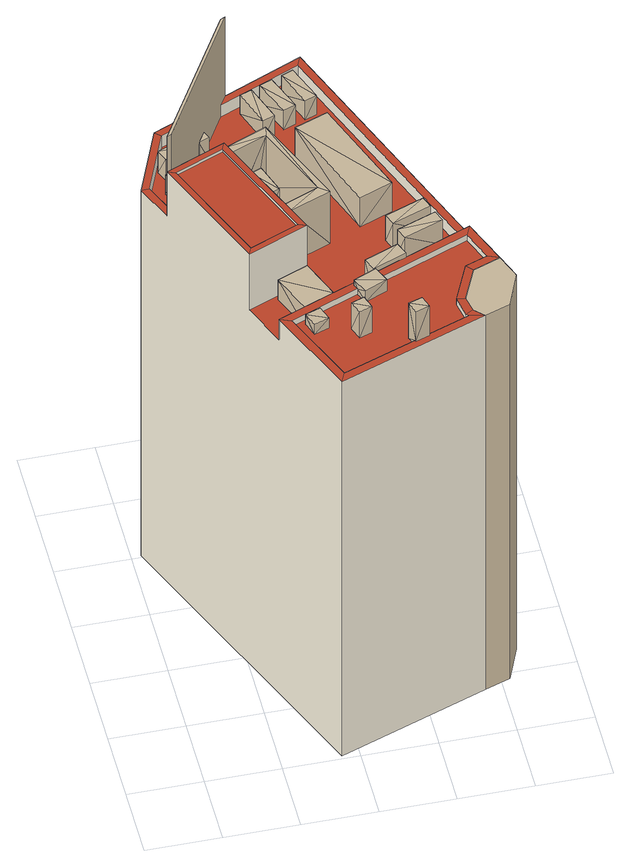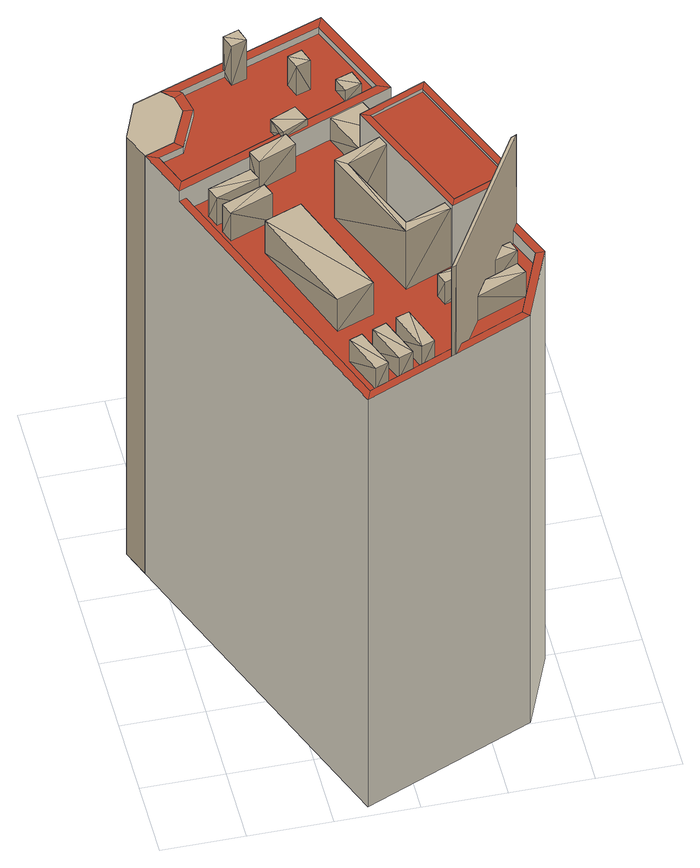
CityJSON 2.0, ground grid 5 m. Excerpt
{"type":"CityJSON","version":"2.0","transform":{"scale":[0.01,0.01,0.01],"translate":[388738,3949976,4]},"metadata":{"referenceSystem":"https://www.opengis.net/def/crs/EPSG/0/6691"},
"CityObjects":{
"building1":{"type":"Building","attributes":{"13+区市町村コード+大字・町コード+町・丁目コード":"13102028003","class":"3002","measuredHeight":34.7,"storeysAboveGround":10,"storeysBelowGround":0,"usage":"401","地区計画":"日本橋・東京駅前地区","大字・町コード":"28","延べ面積換算係数":"1","町・丁目コード":"3"},"address":[{"country":"日本","locality":"東京都中央区日本橋本石町三丁目"}],"children":["building1-1","building1-2","building1-3"],"geometry":[{"type":"Solid","lod":"2","boundaries":[[[[0,1,2,3,4,5,6,7,8]],[[9,10,11,12]],[[9,12,13,14]],[[15,16,11,10]],[[17,18,16,15]],[[19,20,21,22,23,24,25,26]],[[27,28,18,17]],[[27,29,30,28]],[[13,31,32,14]],[[31,30,29,32]],[[33,34,35,36]],[[34,37,38,35]],[[39,40,41,42]],[[43,33,36,44]],[[45,46,47,48,49,50,51,52,53]],[[37,43,44,38]],[[54,55,56,57]],[[58,59,60,61]],[[54,62,63,55]],[[63,62,58,61]],[[22,21,11,16]],[[24,23,18,28]],[[25,24,28,30]],[[40,39,37,34]],[[42,41,33,43]],[[0,15,10,1]],[[23,22,16,18]],[[8,17,15,0]],[[7,27,17,8]],[[6,29,27,7]],[[26,25,30,31]],[[60,32,29,6,5,61]],[[49,48,59,58]],[[1,10,9,2]],[[21,20,12,11]],[[20,19,13,12]],[[19,26,31,13]],[[47,14,32,60,59,48]],[[56,55,3,2,9,14,47,46,35,38]],[[45,36,35,46]],[[41,40,34,33]],[[53,44,36,45]],[[39,42,43,37]],[[44,53,52,57,56,38]],[[52,51,54,57]],[[51,50,62,54]],[[3,55,63,4]],[[50,49,58,62]],[[4,63,61,5]]]],"semantics":{"surfaces":[{"type":"GroundSurface"},{"type":"RoofSurface"},{"type":"WallSurface"}],"values":[[0,1,1,1,1,1,1,1,1,1,1,1,1,1,1,1,1,1,1,1,2,2,2,2,2,2,2,2,2,2,2,2,2,2,2,2,2,2,2,2,2,2,2,2,2,2,2,2,2]]}}]},
"building1-1":{"type":"BuildingInstallation","attributes":{"relationToConstruction":"outside"},"parents":["building1"],"geometry":[{"type":"MultiSurface","lod":"2","boundaries":[[[64,65,66]],[[67,64,66]],[[64,67,68]],[[69,70,71]],[[66,72,67]],[[69,73,70]],[[69,74,73]],[[75,76,77]],[[75,78,76]],[[68,72,79]],[[68,67,72]],[[80,81,82]],[[80,83,81]],[[84,85,86]],[[84,87,85]],[[88,89,90]],[[88,91,89]],[[92,93,94]],[[92,95,93]],[[96,92,94]],[[96,97,92]],[[97,95,92]],[[97,98,95]],[[99,95,98]],[[99,93,95]],[[99,97,96]],[[99,98,97]],[[88,100,101]],[[88,90,100]],[[102,103,104]],[[102,105,103]],[[106,89,91]],[[106,107,89]],[[106,91,101]],[[106,101,108]],[[91,88,101]],[[108,100,109]],[[108,101,100]],[[104,110,111]],[[104,103,110]],[[103,112,110]],[[103,105,112]],[[70,113,71]],[[70,73,113]],[[108,107,106]],[[108,109,107]],[[104,114,102]],[[104,111,114]],[[69,113,74]],[[69,71,113]],[[115,116,117]],[[118,115,117]],[[112,111,110]],[[112,114,111]],[[115,119,116]],[[115,120,119]],[[117,65,121]],[[117,121,118]],[[68,122,67]],[[121,123,118]],[[67,122,123]],[[66,67,123]],[[121,66,123]],[[124,125,126]],[[124,127,125]],[[66,128,72]],[[66,121,128]],[[126,129,130]],[[126,125,129]],[[131,132,133]],[[131,134,132]],[[135,136,137]],[[135,138,136]],[[139,72,128]],[[139,79,72]],[[140,132,141]],[[140,133,132]],[[120,115,123]],[[120,142,143]],[[142,136,143]],[[115,118,123]],[[142,137,136]],[[120,123,142]],[[144,145,146]],[[144,147,145]],[[148,125,127]],[[148,129,125]],[[149,141,132]],[[134,149,132]],[[147,150,145]],[[147,151,150]],[[131,149,134]],[[131,152,149]],[[146,150,153]],[[146,145,150]],[[152,141,149]],[[152,140,141]],[[154,127,124]],[[154,148,127]],[[155,137,142]],[[155,135,137]],[[146,156,144]],[[146,153,156]],[[122,142,123]],[[122,155,142]],[[151,153,150]],[[151,156,153]],[[154,129,148]],[[154,130,129]],[[157,136,138]],[[157,143,136]],[[157,120,143]],[[157,119,120]],[[82,158,80]],[[82,159,158]],[[82,160,159]],[[82,81,160]],[[161,162,163]],[[161,164,162]],[[165,159,160]],[[165,158,159]],[[83,160,81]],[[83,165,160]],[[166,162,164]],[[166,167,162]],[[168,166,164]],[[161,168,164]],[[163,168,161]],[[163,169,168]],[[170,171,172]],[[170,173,171]],[[174,173,175]],[[174,171,173]],[[169,166,168]],[[169,167,166]],[[176,177,178]],[[179,178,180]],[[180,178,181]],[[178,177,181]],[[182,183,184]],[[182,185,183]],[[186,172,171]],[[174,186,171]],[[182,187,188]],[[182,184,187]],[[189,180,190]],[[189,179,180]],[[191,172,186]],[[191,170,172]],[[175,186,174]],[[175,191,186]],[[192,176,178]],[[192,193,176]],[[180,181,194]],[[190,180,194]],[[195,196,197]],[[195,198,196]],[[177,194,181]],[[177,199,194]],[[182,200,185]],[[182,188,200]],[[193,192,199]],[[199,192,194]],[[194,192,190]],[[192,189,190]],[[201,195,202]],[[201,198,195]],[[197,202,195]],[[197,203,202]],[[197,204,203]],[[197,196,204]],[[205,206,207]],[[207,206,208]],[[208,206,209]],[[206,210,209]],[[211,185,200]],[[211,183,185]],[[212,208,213]],[[212,207,208]],[[187,200,188]],[[187,211,200]],[[214,208,209]],[[214,213,208]],[[215,205,216]],[[215,206,205]],[[214,210,217]],[[214,209,210]],[[218,85,219]],[[218,86,85]],[[203,201,202]],[[203,204,201]],[[217,215,214]],[[214,215,213]],[[213,215,212]],[[215,216,212]],[[76,220,77]],[[76,221,220]],[[222,218,219]],[[222,223,218]],[[222,219,85]],[[87,222,85]],[[224,77,220]],[[224,75,77]],[[225,220,221]],[[225,224,220]],[[84,222,87]],[[84,223,222]],[[225,75,224]],[[225,78,75]],[[139,121,65]],[[139,128,121]],[[73,74,113]],[[96,93,99]],[[96,94,93]],[[90,89,100]],[[89,107,100]],[[107,109,100]],[[102,112,105]],[[102,114,112]],[[206,217,210]],[[206,215,217]],[[207,216,205]],[[207,212,216]],[[162,167,169]],[[163,162,169]],[[133,140,152]],[[131,133,152]],[[177,193,199]],[[177,176,193]],[[189,178,179]],[[189,192,178]],[[154,124,126]],[[130,154,126]],[[196,198,201]],[[204,196,201]],[[225,76,78]],[[225,221,76]],[[65,64,139]],[[139,64,79]],[[64,68,79]],[[138,135,155]],[[138,155,157]],[[117,116,65]],[[155,119,157]],[[65,116,119]],[[64,65,119]],[[68,64,119]],[[122,68,119]],[[155,122,119]],[[144,151,147]],[[144,156,151]],[[80,165,83]],[[80,158,165]],[[173,170,191]],[[175,173,191]],[[211,184,183]],[[211,187,184]],[[86,218,223]],[[84,86,223]]]}]},
"building1-2":{"type":"BuildingInstallation","attributes":{"relationToConstruction":"outside"},"parents":["building1"],"geometry":[{"type":"MultiSurface","lod":"2","boundaries":[[[226,227,1,0,8,7,6]],[[17,8,0,15]],[[27,7,8,17]],[[15,0,1,10]],[[10,1,227,228]],[[229,29,27,17,15,10,228]],[[29,6,7,27]],[[228,227,226,229]],[[229,226,6,29]]]}]},
"building1-3":{"type":"BuildingInstallation","attributes":{"relationToConstruction":"outside"},"parents":["building1"],"geometry":[{"type":"MultiSurface","lod":"2","boundaries":[[[230,231,232,56]],[[233,234,235,236]],[[237,238,239]],[[240,238,237]],[[238,240,241]],[[56,232,242,243]],[[234,233,231,230]],[[239,235,234,230,56,243,244,237]],[[243,242,245,244]],[[236,238,241,245,242,232,231,233]],[[236,235,239,238]],[[244,240,237]],[[240,244,245,241]]]}]}
},
"vertices":[
[1821,454,66],[1886,389,66],[883,25,66],[63,2016,66],[254,2488,66],[1289,2928,66],[2086,862,66],[1903,795,66],[1799,564,66],[883,25,3379],[1886,389,3379],[1783,412,3379],[915,97,3379],[701,615,3379],[626,647,3379],[1821,454,3379],[1769,426,3379],[1799,564,3379],[1740,571,3379],[701,615,3329],[915,97,3329],[1783,412,3329],[1769,426,3329],[1740,571,3329],[1861,840,3329],[2012,895,3329],[1932,1101,3329],[1903,795,3379],[1861,840,3379],[2086,862,3379],[2012,895,3379],[1932,1101,3379],[1965,1175,3379],[858,1132,3689],[527,996,3689],[505,943,3689],[911,1110,3689],[221,1741,3689],[168,1763,3689],[221,1741,3666],[527,996,3666],[858,1132,3666],[551,1877,3666],[551,1877,3689],[573,1930,3689],[911,1110,3198],[505,943,3198],[626,647,3198],[1918,1156,3198],[1261,2861,3198],[293,2450,3198],[117,2017,3198],[214,1782,3198],[573,1930,3198],[117,2017,3299],[63,2016,3299],[168,1763,3299],[214,1782,3299],[1261,2861,3299],[1918,1156,3299],[1965,1175,3299],[1289,2928,3299],[293,2450,3299],[254,2488,3299],
[750,1925,3198],[735,1919,3198],[744,1923,3390],[813,1951,3390],[813,1951,3198],[537,2336,3390],[489,2256,3390],[558,2285,3390],[884,1745,3390],[489,2256,3198],[537,2336,3198],[1776,1308,3417],[1514,1211,3198],[1514,1211,3417],[1776,1308,3198],[884,1745,3198],[972,2680,3198],[1069,2430,3367],[972,2680,3367],[1069,2430,3198],[1758,1364,3198],[1496,1267,3417],[1496,1267,3198],[1758,1364,3417],[254,2160,3390],[222,2239,3198],[254,2160,3198],[222,2239,3390],[251,1969,3371],[225,2045,3198],[251,1969,3198],[225,2045,3371],[303,1987,3198],[303,1987,3371],[367,2093,3371],[367,2093,3198],[457,2244,3198],[457,2244,3390],[397,2103,3198],[333,1997,3371],[397,2103,3371],[333,1997,3198],[526,2363,3390],[526,2363,3198],[527,2360,3390],[527,2360,3198],[704,2124,3371],[678,2199,3371],[704,2124,3198],[558,2285,3198],[678,2199,3198],[578,1917,3659],[578,1917,3198],[600,1864,3198],[600,1864,3659],[862,2034,3198],[862,2034,3659],[735,1919,3390],[847,1965,3198],[847,1965,3659],[807,718,3198],[699,991,3374],[699,991,3198],[807,718,3374],[805,1718,3390],[904,1071,3374],[904,1071,3198],[821,518,3329],[788,616,3418],[788,616,3329],[821,518,3418],[814,1345,3198],[840,1281,3659],[814,1345,3659],[840,1281,3198],[805,1718,3198],[889,650,3329],[889,650,3418],[1060,1447,3659],[1124,1398,3659],[915,2653,3198],[835,2625,3367],[915,2653,3367],[835,2625,3198],[1011,799,3374],[922,553,3418],[924,2372,3367],[924,2372,3198],[922,553,3329],[1004,2400,3367],[1011,799,3198],[1060,1447,3198],[1004,2400,3198],[1124,1398,3198],[1057,2712,3198],[1057,2712,3367],[1153,2463,3367],[1087,424,3560],[1056,513,3329],[1087,424,3329],[1056,513,3560],[1153,2463,3198],[1143,543,3560],[1143,543,3329],[1174,454,3560],[1174,454,3329],[1204,2763,3198],[1124,2732,3367],[1204,2763,3367],[1124,2732,3198],[1219,2483,3367],[1219,2483,3198],[1161,797,3329],[1194,721,3329],[1161,797,3379],[1147,831,3379],[1147,831,3428],[1194,721,3428],[1084,2186,3454],[1310,2270,3198],[1084,2186,3198],[1310,2270,3454],[1299,2514,3367],[1340,1496,3198],[1340,1496,3454],[1301,897,3379],[1301,897,3428],[1299,2514,3198],[1318,858,3379],[1318,858,3329],[1348,787,3428],[1254,995,3417],[1289,908,3198],[1289,908,3417],[1254,995,3198],[1348,787,3329],[1565,1580,3454],[1483,1086,3198],[1483,1086,3417],[1518,998,3417],[1518,998,3198],[1410,276,3329],[1410,276,3379],[1385,352,3329],[1385,352,3640],[1413,267,3640],[1413,267,3379],[1565,1580,3198],[1479,383,3329],[1479,383,3640],[1507,299,3640],[1503,310,3379],[1503,310,3329],[1507,299,3379],[1467,1345,3198],[1467,1345,3417],[1544,1132,3417],[1544,1132,3198],[1729,1443,3417],[1729,1443,3198],[1806,1229,3417],[1806,1229,3198],
[2152,691,66],[2055,450,66],[2055,450,3379],[2152,691,3379],
[200,1817,3299],[210,1793,3299],[200,1777,3299],[210,1793,3198],[200,1817,3198],[680,2614,3198],[712,2628,3198],[725,2688,3299],[712,2628,3299],[680,2614,3299],[730,2690,3299],[757,2701,3299],[200,1777,4000],[168,1763,4000],[725,2688,4000],[757,2701,4000]
]}
